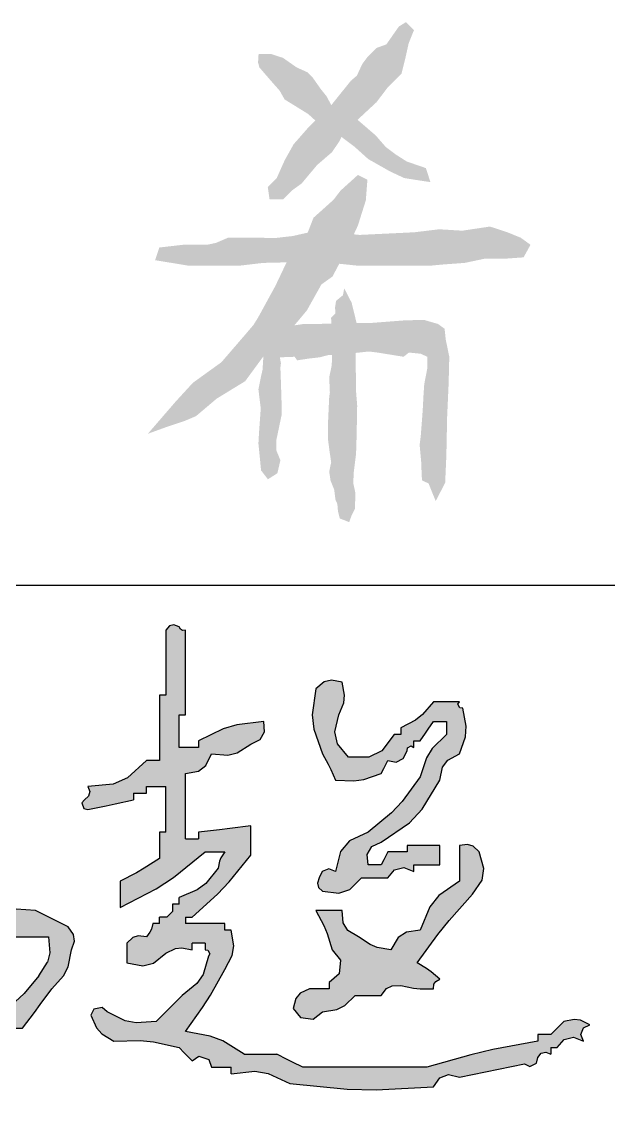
# Model space of a CAD drawing. Extents: x 5066963 to 5185393, y -485691 to -238129.
# Drawn here: x 5163353 to 5163978, y -419363 to -418188 of the extents above; entities that cross this region are included whole.
import ezdxf

# ---------------------------------------------------------------- set-up
doc = ezdxf.new("R2010")
doc.units = 0
doc.header["$LTSCALE"] = 1000
doc.header["$MEASUREMENT"] = 0
doc.layers.get('0').update_dxf_attribs({"linetype": 'CONTINUOUS'})
doc.layers.add('HATCH', color=8, linetype='CONTINUOUS')

# ---------------------------------------------------------------- blocks, each defined once
blk = doc.blocks.new('韩超')
h = blk.add_hatch(color=256)
h.dxf.hatch_style = 1
h.paths.add_polyline_path([(0.787849, 0.514197), (0.777955, 0.527898), (0.77346, 0.562754), (0.78123, 0.586063), (0.805739, 0.61125), (0.805739, 0.625142), (0.819631, 0.625142), (0.818004, 0.635027), (0.823773, 0.643681), (0.833523, 0.64598), (0.860867, 0.674873), (0.870953, 0.696725), (0.875199, 0.736279), (0.836353, 0.74757), (0.816903, 0.753127), (0.777955, 0.764063), (0.777955, 0.777955), (0.791847, 0.777955), (0.791847, 0.819631), (0.801775, 0.820971), (0.80763, 0.824875), (0.812685, 0.833523), (0.832189, 0.847055), (0.839321, 0.866071), (0.833523, 0.889091), (0.791847, 0.889091), (0.776856, 0.916298), (0.7735, 0.934755), (0.777955, 0.965498), (0.770329, 0.984025), (0.756314, 0.993368), (0.736279, 0.993282), (0.716867, 0.977277), (0.713907, 0.950644), (0.729333, 0.930768), (0.740061, 0.911103), (0.737625, 0.891618), (0.722387, 0.875199), (0.694603, 0.875199), (0.683489, 0.864086), (0.677932, 0.858529), (0.666819, 0.847415), (0.638572, 0.845181), (0.624291, 0.842325), (0.597358, 0.833523), (0.597358, 0.791847), (0.643081, 0.794876), (0.666726, 0.800787), (0.708495, 0.819631), (0.708495, 0.833523), (0.736279, 0.833523), (0.736279, 0.791847), (0.718733, 0.774249), (0.705317, 0.767541), (0.680711, 0.764063), (0.680711, 0.750171), (0.666819, 0.750171), (0.658732, 0.72359), (0.639033, 0.708815), (0.61125, 0.708495), (0.596777, 0.690733), (0.592946, 0.675409), (0.597358, 0.652926), (0.623512, 0.642026), (0.64687, 0.646697), (0.666819, 0.666819), (0.722387, 0.666819), (0.738834, 0.631134), (0.742077, 0.608437), (0.736279, 0.569574), (0.708495, 0.569574), (0.682162, 0.535076), (0.663824, 0.519794), (0.625142, 0.500114), (0.625142, 0.47233), (0.61125, 0.47233), (0.589715, 0.441777), (0.574435, 0.428025), (0.54179, 0.409816), (0.527664, 0.400538), (0.510468, 0.403404), (0.500114, 0.416762), (0.500114, 0.569574), (0.524623, 0.594762), (0.532393, 0.618071), (0.527898, 0.652926), (0.514006, 0.652926), (0.514006, 0.847415), (0.500114, 0.847415), (0.500114, 0.875199), (0.486416, 0.877514), (0.478388, 0.883536), (0.47233, 0.896037), (0.438162, 0.892345), (0.420863, 0.888021), (0.388977, 0.875199), (0.388977, 0.847415), (0.375085, 0.847415), (0.379444, 0.836821), (0.376971, 0.826928), (0.368139, 0.819631), (0.356965, 0.793593), (0.353947, 0.778504), (0.354247, 0.750171), (0.337644, 0.741703), (0.330222, 0.726858), (0.333409, 0.708495), (0.347301, 0.708495), (0.347301, 0.666819), (0.332737, 0.655189), (0.327028, 0.643772), (0.326463, 0.625142), (0.32344, 0.619715), (0.327253, 0.612088), (0.333409, 0.61125), (0.333409, 0.583466), (0.305625, 0.583466), (0.302565, 0.667178), (0.306887, 0.710398), (0.326463, 0.791847), (0.3234, 0.8474), (0.32482, 0.875797), (0.333409, 0.930768), (0.375085, 0.930768), (0.375085, 0.94466), (0.430654, 0.94466), (0.482374, 0.970498), (0.50707, 0.987931), (0.548736, 1.028012), (0.542559, 1.028676), (0.538615, 1.036564), (0.54179, 1.041904), (0.514006, 1.041904), (0.514006, 1.055796), (0.462884, 1.052445), (0.433869, 1.058893), (0.388977, 1.08358), (0.305625, 1.08358), (0.305625, 1.139148), (0.281985, 1.161307), (0.266841, 1.170393), (0.236165, 1.180825), (0.238399, 1.152578), (0.241255, 1.138297), (0.250057, 1.111364), (0.263949, 1.111364), (0.263949, 1.041904), (0.277841, 1.041904), (0.277841, 0.930768), (0.250057, 0.930768), (0.200194, 0.90821), (0.175186, 0.897095), (0.125028, 0.875199), (0.097454, 0.881715), (0.078516, 0.877928), (0.055568, 0.861307), (0.050109, 0.847376), (0.0559, 0.8329), (0.06946, 0.826577), (0.152955, 0.845407), (0.194635, 0.855133), (0.277841, 0.875199), (0.277841, 0.708495), (0.266727, 0.675154), (0.261171, 0.658483), (0.250057, 0.625142), (0.255939, 0.530696), (0.258718, 0.483462), (0.263949, 0.388977), (0.286969, 0.38318), (0.305985, 0.390311), (0.319517, 0.409816), (0.344599, 0.428141), (0.359268, 0.435475), (0.388977, 0.444546), (0.388977, 0.458438), (0.40287, 0.458438), (0.40287, 0.416762), (0.388977, 0.416762), (0.340729, 0.364454), (0.31168, 0.341215), (0.250057, 0.305625), (0.250057, 0.291733), (0.236165, 0.291733), (0.231424, 0.268639), (0.217583, 0.254798), (0.194489, 0.250057), (0.194489, 0.236165), (0.180597, 0.236165), (0.148793, 0.216524), (0.134276, 0.200394), (0.118082, 0.166705), (0.127514, 0.14947), (0.152825, 0.145854), (0.166705, 0.159759), (0.185336, 0.17447), (0.198563, 0.17943), (0.222273, 0.180597), (0.222273, 0.194489), (0.277841, 0.194489), (0.311245, 0.220472), (0.333233, 0.229896), (0.375085, 0.236165), (0.375085, 0.250057), (0.40287, 0.250057), (0.420685, 0.221738), (0.422698, 0.197582), (0.409816, 0.166705), (0.396068, 0.142401), (0.398473, 0.118345), (0.416762, 0.097244), (0.43433, 0.097627), (0.444154, 0.100901), (0.458438, 0.111136), (0.458438, 0.263949), (0.47233, 0.263949), (0.524193, 0.298154), (0.552768, 0.312442), (0.61125, 0.333409), (0.61125, 0.40287), (0.621931, 0.39652), (0.637706, 0.404407), (0.639034, 0.416762), (0.680711, 0.416762), (0.680711, 0.430654), (0.736279, 0.430654), (0.736279, 0.416762), (0.750171, 0.416762), (0.750171, 0.305625), (0.735269, 0.297653), (0.731714, 0.276323), (0.743225, 0.263949), (0.754517, 0.192544), (0.755945, 0.155413), (0.750171, 0.083352), (0.791847, 0.083352), (0.791847, 0.263949), (0.833523, 0.263949), (0.837499, 0.253205), (0.852744, 0.249394), (0.861307, 0.257003), (0.883535, 0.265338), (0.894648, 0.269506), (0.916876, 0.277841), (0.916876, 0.291733), (0.94466, 0.291733), (0.969894, 0.324902), (0.982398, 0.341574), (1.007174, 0.375085), (1.032146, 0.402761), (1.041693, 0.421855), (1.04885, 0.458438), (1.055218, 0.477023), (1.053221, 0.491001), (1.041904, 0.50706), (0.972444, 0.54179), (0.910919, 0.546316), (0.877697, 0.541786), (0.819631, 0.520952), (0.805828, 0.5112)])
h.paths.add_polyline_path([(0.791847, 0.458438), (0.805739, 0.458438), (0.82241, 0.469551), (0.847415, 0.486222), (1.000228, 0.486222), (1.003038, 0.45197), (0.997988, 0.431769), (0.97939, 0.40287), (0.948039, 0.36501), (0.929334, 0.347744), (0.889091, 0.319517), (0.889091, 0.305625), (0.805739, 0.305625), (0.805739, 0.291733), (0.791847, 0.291733)], flags=16)
h.paths.add_polyline_path([(0.750171, 0.500114), (0.736279, 0.500114), (0.725165, 0.489), (0.719608, 0.483443), (0.708495, 0.47233), (0.694603, 0.47233), (0.694603, 0.486222), (0.688447, 0.48706), (0.684633, 0.494686), (0.687657, 0.500114), (0.701182, 0.516386), (0.715167, 0.52238), (0.736279, 0.520952), (0.736943, 0.514775), (0.744831, 0.510831), (0.750171, 0.514006)], flags=16)
h.paths.add_polyline_path([(0.791847, 0.666819), (0.793521, 0.674497), (0.785633, 0.682384), (0.777955, 0.680711), (0.777955, 0.694603), (0.791847, 0.694603), (0.792194, 0.70849), (0.806202, 0.718996), (0.819631, 0.715441), (0.833192, 0.709118), (0.838982, 0.694641), (0.833523, 0.680711), (0.805739, 0.680711), (0.805739, 0.666819)], flags=16)
h.paths.add_polyline_path([(0.527898, 0.361193), (0.527898, 0.333409), (0.517217, 0.339759), (0.501443, 0.331871), (0.500114, 0.319517), (0.458438, 0.319517), (0.458438, 0.347301), (0.466116, 0.345628), (0.474003, 0.353515), (0.47233, 0.361193)], flags=16)
h.paths.add_polyline_path([(0.47233, 0.40287), (0.47233, 0.388977), (0.430654, 0.388977), (0.42898, 0.396656), (0.436867, 0.404543), (0.444546, 0.40287), (0.444546, 0.430654), (0.458438, 0.430654), (0.452088, 0.419973), (0.459976, 0.404198)], flags=16)
h.paths.add_polyline_path([(0.47233, 0.604304), (0.464836, 0.588169), (0.458643, 0.580427), (0.444546, 0.569574), (0.444546, 0.555682), (0.430654, 0.555682), (0.432327, 0.548004), (0.42444, 0.540117), (0.416762, 0.54179), (0.416762, 0.527898), (0.40287, 0.527898), (0.39467, 0.507807), (0.386422, 0.49791), (0.368139, 0.486222), (0.333409, 0.486222), (0.327612, 0.509242), (0.334743, 0.528258), (0.354247, 0.54179), (0.384775, 0.569612), (0.400056, 0.583504), (0.430654, 0.61125), (0.446814, 0.616197), (0.458647, 0.614224)], flags=16)
h.paths.add_polyline_path([(0.458438, 0.666819), (0.426908, 0.659351), (0.410404, 0.649448), (0.388977, 0.625142), (0.361193, 0.625142), (0.354844, 0.635823), (0.362731, 0.651598), (0.375085, 0.652926), (0.375085, 0.722387), (0.390598, 0.753922), (0.396359, 0.771203), (0.40287, 0.805739), (0.416762, 0.805739), (0.416762, 0.833523), (0.430654, 0.833523), (0.434629, 0.844267), (0.449874, 0.848078), (0.458438, 0.840469), (0.459102, 0.834292), (0.466989, 0.830348), (0.47233, 0.833523), (0.47233, 0.764063), (0.458438, 0.764063)], flags=16)
h.paths.add_polyline_path([(0.40287, 0.347301), (0.40287, 0.305625), (0.388977, 0.305625), (0.360889, 0.27915), (0.342496, 0.268422), (0.305625, 0.257003), (0.294367, 0.254885), (0.286778, 0.256782), (0.277841, 0.263949), (0.277841, 0.277841), (0.291733, 0.277841), (0.319459, 0.305683), (0.333352, 0.319575), (0.361193, 0.347301)], flags=16)
h.paths.add_polyline_path([(0.430654, 1.000228), (0.416762, 1.000228), (0.39813, 0.985517), (0.384903, 0.980557), (0.361193, 0.97939), (0.347067, 0.970112), (0.329871, 0.972978), (0.319517, 0.986336), (0.319517, 1.055796), (0.347301, 1.055796), (0.376072, 1.035613), (0.395527, 1.029128), (0.430654, 1.028012)], flags=16)
h = blk.add_hatch(color=256)
h.dxf.hatch_style = 1
h.paths.add_polyline_path([(1.542018, 0.208381), (1.519791, 0.219494), (1.508677, 0.225051), (1.48645, 0.236165), (1.416989, 0.236165), (1.371255, 0.264232), (1.344642, 0.274582), (1.291961, 0.284787), (1.328443, 0.335457), (1.345237, 0.362046), (1.375313, 0.416762), (1.391241, 0.446575), (1.394603, 0.466747), (1.389205, 0.500114), (1.375313, 0.500114), (1.375313, 0.514006), (1.291961, 0.514006), (1.291961, 0.527898), (1.305853, 0.527898), (1.359796, 0.576664), (1.385101, 0.603375), (1.430881, 0.659873), (1.430881, 0.722387), (1.386427, 0.71683), (1.3642, 0.714052), (1.319745, 0.708495), (1.319745, 0.694603), (1.291961, 0.694603), (1.291961, 0.833523), (1.31926, 0.838693), (1.334923, 0.85044), (1.347529, 0.875199), (1.381781, 0.872389), (1.401982, 0.877439), (1.430881, 0.896037), (1.450883, 0.906123), (1.460131, 0.922307), (1.458666, 0.94466), (1.401114, 0.937345), (1.371819, 0.928557), (1.319745, 0.902983), (1.319745, 0.889091), (1.278069, 0.889091), (1.278069, 0.958552), (1.291961, 0.958552), (1.291961, 1.139148), (1.285806, 1.138304), (1.281086, 1.140664), (1.278069, 1.146094), (1.267308, 1.150023), (1.257931, 1.147679), (1.250285, 1.139148), (1.250285, 1.000228), (1.236393, 1.000228), (1.236393, 0.861307), (1.208609, 0.861307), (1.168183, 0.824416), (1.138053, 0.811024), (1.08358, 0.805739), (1.087939, 0.795145), (1.085465, 0.785252), (1.076634, 0.777955), (1.071121, 0.771113), (1.075065, 0.759282), (1.08358, 0.757117), (1.122533, 0.76519), (1.141984, 0.769358), (1.180825, 0.777955), (1.180825, 0.791847), (1.208609, 0.791847), (1.208609, 0.805739), (1.250285, 0.805739), (1.250285, 0.708495), (1.236393, 0.708495), (1.236393, 0.652926), (1.203973, 0.631977), (1.187234, 0.622213), (1.15304, 0.604304), (1.15304, 0.548736), (1.229739, 0.588318), (1.266619, 0.612432), (1.333637, 0.666819), (1.375313, 0.666819), (1.366995, 0.654381), (1.363975, 0.646831), (1.361421, 0.632088), (1.335054, 0.599814), (1.316435, 0.58585), (1.278069, 0.569574), (1.278069, 0.555682), (1.264177, 0.555682), (1.26415, 0.539965), (1.25211, 0.527924), (1.236393, 0.527898), (1.236393, 0.514006), (1.222501, 0.514006), (1.219217, 0.502022), (1.216226, 0.496039), (1.208609, 0.486222), (1.191149, 0.488205), (1.17971, 0.484393), (1.166932, 0.47233), (1.166932, 0.430654), (1.200708, 0.424307), (1.223469, 0.429997), (1.250285, 0.451492), (1.27048, 0.461183), (1.283894, 0.46286), (1.305853, 0.458438), (1.305853, 0.47233), (1.333637, 0.47233), (1.333637, 0.458438), (1.339793, 0.4576), (1.343606, 0.449973), (1.340583, 0.444546), (1.32937, 0.406076), (1.316213, 0.38634), (1.285015, 0.361193), (1.229447, 0.305625), (1.187056, 0.302553), (1.163204, 0.307323), (1.125256, 0.326463), (1.114566, 0.33576), (1.096818, 0.332211), (1.090526, 0.319517), (1.102438, 0.292491), (1.113943, 0.279343), (1.139148, 0.263949), (1.194983, 0.265062), (1.223561, 0.262204), (1.278069, 0.250057), (1.289183, 0.238943), (1.294739, 0.233386), (1.305853, 0.222273), (1.320568, 0.231877), (1.341519, 0.224893), (1.347529, 0.208381), (1.389205, 0.208381), (1.389205, 0.194489), (1.439628, 0.1998), (1.468259, 0.195028), (1.514234, 0.173651), (1.635959, 0.161998), (1.69773, 0.160594), (1.819859, 0.166705), (1.833779, 0.185933), (1.852296, 0.192877), (1.875427, 0.187543), (1.930995, 0.198656), (1.958779, 0.204213), (2.014348, 0.215327), (2.025534, 0.209917), (2.039748, 0.217024), (2.042132, 0.229219), (2.049428, 0.23805), (2.059322, 0.240524), (2.069916, 0.236165), (2.069916, 0.250057), (2.083808, 0.250057), (2.098401, 0.26772), (2.118188, 0.272666), (2.139376, 0.263949), (2.133917, 0.27788), (2.139708, 0.292356), (2.153268, 0.298679), (2.133073, 0.308371), (2.119659, 0.310047), (2.0977, 0.305625), (2.086586, 0.294512), (2.08103, 0.288955), (2.069916, 0.277841), (2.042132, 0.277841), (2.042132, 0.263949), (1.946785, 0.245868), (1.899372, 0.234712), (1.805967, 0.208381)])
h = blk.add_hatch(color=256)
h.dxf.hatch_style = 1
h.paths.add_polyline_path([(1.611478, 0.625142), (1.597547, 0.630601), (1.583071, 0.624811), (1.576748, 0.61125), (1.572819, 0.60049), (1.575163, 0.591112), (1.583694, 0.583466), (1.61855, 0.578971), (1.641859, 0.586741), (1.667046, 0.61125), (1.680938, 0.61125), (1.722615, 0.61125), (1.737208, 0.628913), (1.756995, 0.63386), (1.778183, 0.625142), (1.778183, 0.639034), (1.833751, 0.639034), (1.833751, 0.655705), (1.833751, 0.66404), (1.833751, 0.680711), (1.805967, 0.680711), (1.792075, 0.680711), (1.764291, 0.680711), (1.764291, 0.666819), (1.722615, 0.666819), (1.717058, 0.655705), (1.714279, 0.650148), (1.708723, 0.639034), (1.69483, 0.639034), (1.680938, 0.639034), (1.678868, 0.661339), (1.688455, 0.678116), (1.708723, 0.687657), (1.768692, 0.728785), (1.795922, 0.757527), (1.833751, 0.819631), (1.839429, 0.846829), (1.850907, 0.862133), (1.875427, 0.875199), (1.888443, 0.91196), (1.890032, 0.934206), (1.882373, 0.972444), (1.876196, 0.973108), (1.872252, 0.980995), (1.875427, 0.986336), (1.861535, 0.986336), (1.819859, 0.986336), (1.796859, 0.959188), (1.781933, 0.947248), (1.750399, 0.930768), (1.750399, 0.916876), (1.736507, 0.916876), (1.71031, 0.882162), (1.682751, 0.868382), (1.639262, 0.868253), (1.61591, 0.897042), (1.610049, 0.922442), (1.618424, 0.958552), (1.629264, 0.984285), (1.6309, 1.000642), (1.62537, 1.028012), (1.602888, 1.032424), (1.587563, 1.028593), (1.569802, 1.01412), (1.562035, 0.958817), (1.56513, 0.927869), (1.583694, 0.875199), (1.595758, 0.853473), (1.601336, 0.842318), (1.611478, 0.819631), (1.650742, 0.818134), (1.671448, 0.821092), (1.708723, 0.833523), (1.714279, 0.844637), (1.717058, 0.850194), (1.722615, 0.861307), (1.740978, 0.85812), (1.755823, 0.865542), (1.764291, 0.882145), (1.764955, 0.888322), (1.772842, 0.892266), (1.778183, 0.889091), (1.778183, 0.902983), (1.792075, 0.902983), (1.803189, 0.919654), (1.808745, 0.927989), (1.819859, 0.94466), (1.847643, 0.94466), (1.847643, 0.916876), (1.817381, 0.887163), (1.804962, 0.866982), (1.792075, 0.826577), (1.753545, 0.774398), (1.730689, 0.750113), (1.680938, 0.708495), (1.641359, 0.690689), (1.621854, 0.667284)])
h = blk.add_hatch(color=256)
h.dxf.hatch_style = 1
h.paths.add_polyline_path([(1.831635, 0.573795), (1.812227, 0.549535), (1.792075, 0.500114), (1.762292, 0.496094), (1.744726, 0.484384), (1.729561, 0.458438), (1.700075, 0.463546), (1.684975, 0.469586), (1.6601, 0.486222), (1.637668, 0.49978), (1.627728, 0.515685), (1.62537, 0.54179), (1.603143, 0.54179), (1.592029, 0.54179), (1.569802, 0.54179), (1.586675, 0.509854), (1.593737, 0.492906), (1.604532, 0.458438), (1.621804, 0.436498), (1.61886, 0.407063), (1.597586, 0.388977), (1.597586, 0.375085), (1.55591, 0.375085), (1.536306, 0.36578), (1.526798, 0.35437), (1.52118, 0.333409), (1.537185, 0.313997), (1.563818, 0.311038), (1.583694, 0.326463), (1.614401, 0.331156), (1.630976, 0.339443), (1.653154, 0.361193), (1.667046, 0.361193), (1.708723, 0.361193), (1.720352, 0.375758), (1.731769, 0.381467), (1.750399, 0.382031), (1.77782, 0.376762), (1.791938, 0.37535), (1.819859, 0.375085), (1.821199, 0.385013), (1.825102, 0.390868), (1.833751, 0.395924), (1.815429, 0.411271), (1.805589, 0.418299), (1.785129, 0.430654), (1.829593, 0.491137), (1.853312, 0.520437), (1.903211, 0.57652), (1.923495, 0.606919), (1.927312, 0.631729), (1.917103, 0.666819), (1.904326, 0.678881), (1.892887, 0.682694), (1.875427, 0.680711), (1.875427, 0.650148), (1.875427, 0.634867), (1.875427, 0.604304)])
for p, q in [((1.257931, 1.147679), (1.250285, 1.139148)), ((1.250285, 1.139148), (1.250285, 1.000228)), ((1.267308, 1.150023), (1.257931, 1.147679)), ((1.278069, 1.146094), (1.267308, 1.150023)), ((1.281086, 1.140664), (1.278069, 1.146094)), ((1.285806, 1.138304), (1.281086, 1.140664)), ((1.291961, 1.139148), (1.285806, 1.138304)), ((1.291961, 0.958552), (1.291961, 1.139148)), ((1.569802, 1.01412), (1.562035, 0.958817)), ((1.587563, 1.028593), (1.569802, 1.01412)), ((1.602888, 1.032424), (1.587563, 1.028593)), ((1.62537, 1.028012), (1.602888, 1.032424)), ((1.6309, 1.000642), (1.62537, 1.028012)), ((1.236393, 1.000228), (1.236393, 0.861307)), ((1.250285, 1.000228), (1.236393, 1.000228)), ((1.629264, 0.984285), (1.6309, 1.000642)), ((1.618424, 0.958552), (1.629264, 0.984285)), ((1.819859, 0.986336), (1.796859, 0.959188)), ((1.861535, 0.986336), (1.819859, 0.986336)), ((1.875427, 0.986336), (1.861535, 0.986336)), ((1.872252, 0.980995), (1.875427, 0.986336)), ((1.876196, 0.973108), (1.872252, 0.980995)), ((1.882373, 0.972444), (1.876196, 0.973108)), ((1.890032, 0.934206), (1.882373, 0.972444)), ((1.278069, 0.958552), (1.291961, 0.958552)), ((1.278069, 0.889091), (1.278069, 0.958552)), ((1.458666, 0.94466), (1.401114, 0.937345)), ((1.460131, 0.922307), (1.458666, 0.94466)), ((1.562035, 0.958817), (1.56513, 0.927869)), ((1.610049, 0.922442), (1.618424, 0.958552)), ((1.781933, 0.947248), (1.750399, 0.930768)), ((1.796859, 0.959188), (1.781933, 0.947248)), ((1.808745, 0.927989), (1.819859, 0.94466)), ((1.819859, 0.94466), (1.847643, 0.94466)), ((1.847643, 0.94466), (1.847643, 0.916876)), ((1.371819, 0.928557), (1.319745, 0.902983)), ((1.401114, 0.937345), (1.371819, 0.928557)), ((1.450883, 0.906123), (1.460131, 0.922307)), ((1.56513, 0.927869), (1.583694, 0.875199)), ((1.61591, 0.897042), (1.610049, 0.922442)), ((1.736507, 0.916876), (1.71031, 0.882162)), ((1.750399, 0.916876), (1.736507, 0.916876)), ((1.750399, 0.930768), (1.750399, 0.916876)), ((1.792075, 0.902983), (1.803189, 0.919654)), ((1.803189, 0.919654), (1.808745, 0.927989)), ((1.847643, 0.916876), (1.817381, 0.887163)), ((1.888443, 0.91196), (1.890032, 0.934206)), ((1.319745, 0.902983), (1.319745, 0.889091)), ((1.401982, 0.877439), (1.430881, 0.896037)), ((1.430881, 0.896037), (1.450883, 0.906123)), ((1.639262, 0.868253), (1.61591, 0.897042)), ((1.778183, 0.902983), (1.792075, 0.902983)), ((1.778183, 0.889091), (1.778183, 0.902983)), ((1.875427, 0.875199), (1.888443, 0.91196)), ((1.319745, 0.889091), (1.278069, 0.889091)), ((1.334923, 0.85044), (1.347529, 0.875199)), ((1.347529, 0.875199), (1.381781, 0.872389)), ((1.381781, 0.872389), (1.401982, 0.877439)), ((1.583694, 0.875199), (1.595758, 0.853473)), ((1.71031, 0.882162), (1.682751, 0.868382)), ((1.755823, 0.865542), (1.764291, 0.882145)), ((1.764291, 0.882145), (1.764955, 0.888322)), ((1.764955, 0.888322), (1.772842, 0.892266)), ((1.772842, 0.892266), (1.778183, 0.889091)), ((1.817381, 0.887163), (1.804962, 0.866982)), ((1.850907, 0.862133), (1.875427, 0.875199)), ((1.208609, 0.861307), (1.168183, 0.824416)), ((1.236393, 0.861307), (1.208609, 0.861307)), ((1.31926, 0.838693), (1.334923, 0.85044)), ((1.595758, 0.853473), (1.601336, 0.842318)), ((1.682751, 0.868382), (1.639262, 0.868253)), ((1.714279, 0.844637), (1.717058, 0.850194)), ((1.717058, 0.850194), (1.722615, 0.861307)), ((1.722615, 0.861307), (1.740978, 0.85812)), ((1.740978, 0.85812), (1.755823, 0.865542)), ((1.804962, 0.866982), (1.792075, 0.826577)), ((1.833751, 0.819631), (1.839429, 0.846829)), ((1.839429, 0.846829), (1.850907, 0.862133)), ((1.168183, 0.824416), (1.138053, 0.811024)), ((1.291961, 0.833523), (1.31926, 0.838693)), ((1.291961, 0.694603), (1.291961, 0.833523)), ((1.601336, 0.842318), (1.611478, 0.819631)), ((1.671448, 0.821092), (1.708723, 0.833523)), ((1.708723, 0.833523), (1.714279, 0.844637)), ((1.792075, 0.826577), (1.753545, 0.774398)), ((1.138053, 0.811024), (1.08358, 0.805739)), ((1.08358, 0.805739), (1.087939, 0.795145)), ((1.208609, 0.791847), (1.208609, 0.805739)), ((1.208609, 0.805739), (1.250285, 0.805739)), ((1.250285, 0.708495), (1.250285, 0.805739)), ((1.611478, 0.819631), (1.650742, 0.818134)), ((1.650742, 0.818134), (1.671448, 0.821092)), ((1.795922, 0.757527), (1.833751, 0.819631)), ((1.076634, 0.777955), (1.071121, 0.771113)), ((1.085465, 0.785252), (1.076634, 0.777955)), ((1.087939, 0.795145), (1.085465, 0.785252)), ((1.141984, 0.769358), (1.180825, 0.777955)), ((1.180825, 0.791847), (1.208609, 0.791847)), ((1.180825, 0.791847), (1.180825, 0.777955)), ((1.071121, 0.771113), (1.075065, 0.759282)), ((1.075065, 0.759282), (1.08358, 0.757117)), ((1.08358, 0.757117), (1.122533, 0.76519)), ((1.122533, 0.76519), (1.141984, 0.769358)), ((1.753545, 0.774398), (1.730689, 0.750113)), ((1.768692, 0.728785), (1.795922, 0.757527)), ((1.730689, 0.750113), (1.680938, 0.708495)), ((1.708723, 0.687657), (1.768692, 0.728785)), ((1.236393, 0.708495), (1.236393, 0.652926)), ((1.250285, 0.708495), (1.236393, 0.708495)), ((1.3642, 0.714052), (1.319745, 0.708495)), ((1.319745, 0.708495), (1.319745, 0.694603)), ((1.386427, 0.71683), (1.3642, 0.714052)), ((1.430881, 0.722387), (1.386427, 0.71683)), ((1.430881, 0.659873), (1.430881, 0.722387)), ((1.680938, 0.708495), (1.641359, 0.690689)), ((1.291961, 0.694603), (1.319745, 0.694603)), ((1.641359, 0.690689), (1.621854, 0.667284)), ((1.688455, 0.678116), (1.708723, 0.687657)), ((1.892887, 0.682694), (1.875427, 0.680711)), ((1.904326, 0.678881), (1.892887, 0.682694)), ((1.266619, 0.612432), (1.333637, 0.666819)), ((1.333637, 0.666819), (1.375313, 0.666819)), ((1.375313, 0.666819), (1.366995, 0.654381)), ((1.385101, 0.603375), (1.430881, 0.659873)), ((1.621854, 0.667284), (1.611478, 0.625142)), ((1.678868, 0.661339), (1.688455, 0.678116)), ((1.680938, 0.639034), (1.678868, 0.661339)), ((1.722615, 0.666819), (1.717058, 0.655705)), ((1.764291, 0.666819), (1.722615, 0.666819)), ((1.792075, 0.680711), (1.764291, 0.680711)), ((1.764291, 0.680711), (1.764291, 0.666819)), ((1.805967, 0.680711), (1.792075, 0.680711)), ((1.833751, 0.680711), (1.805967, 0.680711)), ((1.833751, 0.66404), (1.833751, 0.680711)), ((1.833751, 0.655705), (1.833751, 0.66404)), ((1.875427, 0.680711), (1.875427, 0.650148)), ((1.917103, 0.666819), (1.904326, 0.678881)), ((1.927312, 0.631729), (1.917103, 0.666819)), ((1.236393, 0.652926), (1.203973, 0.631977)), ((1.363975, 0.646831), (1.361421, 0.632088)), ((1.366995, 0.654381), (1.363975, 0.646831)), ((1.69483, 0.639034), (1.680938, 0.639034)), ((1.708723, 0.639034), (1.69483, 0.639034)), ((1.714279, 0.650148), (1.708723, 0.639034)), ((1.717058, 0.655705), (1.714279, 0.650148)), ((1.778183, 0.625142), (1.778183, 0.639034)), ((1.778183, 0.639034), (1.833751, 0.639034)), ((1.833751, 0.639034), (1.833751, 0.655705)), ((1.875427, 0.650148), (1.875427, 0.634867)), ((1.875427, 0.634867), (1.875427, 0.604304)), ((1.187234, 0.622213), (1.15304, 0.604304)), ((1.203973, 0.631977), (1.187234, 0.622213)), ((1.229739, 0.588318), (1.266619, 0.612432)), ((1.361421, 0.632088), (1.335054, 0.599814)), ((1.576748, 0.61125), (1.572819, 0.60049)), ((1.583071, 0.624811), (1.576748, 0.61125)), ((1.597547, 0.630601), (1.583071, 0.624811)), ((1.611478, 0.625142), (1.597547, 0.630601)), ((1.641859, 0.586741), (1.667046, 0.61125)), ((1.667046, 0.61125), (1.680938, 0.61125)), ((1.680938, 0.61125), (1.722615, 0.61125)), ((1.722615, 0.61125), (1.737208, 0.628913)), ((1.737208, 0.628913), (1.756995, 0.63386)), ((1.756995, 0.63386), (1.778183, 0.625142)), ((1.923495, 0.606919), (1.927312, 0.631729)), ((1.15304, 0.604304), (1.15304, 0.548736)), ((1.15304, 0.548736), (1.229739, 0.588318)), ((1.335054, 0.599814), (1.316435, 0.58585)), ((1.359796, 0.576664), (1.385101, 0.603375)), ((1.572819, 0.60049), (1.575163, 0.591112)), ((1.575163, 0.591112), (1.583694, 0.583466)), ((1.875427, 0.604304), (1.831635, 0.573795)), ((1.903211, 0.57652), (1.923495, 0.606919)), ((1.316435, 0.58585), (1.278069, 0.569574)), ((1.278069, 0.555682), (1.278069, 0.569574)), ((1.305853, 0.527898), (1.359796, 0.576664)), ((1.583694, 0.583466), (1.61855, 0.578971)), ((1.61855, 0.578971), (1.641859, 0.586741)), ((1.831635, 0.573795), (1.812227, 0.549535)), ((1.853312, 0.520437), (1.903211, 0.57652)), ((0.972444, 0.54179), (0.910919, 0.546316)), ((1.041904, 0.50706), (0.972444, 0.54179)), ((1.264177, 0.555682), (1.26415, 0.539965)), ((1.278069, 0.555682), (1.264177, 0.555682)), ((1.592029, 0.54179), (1.569802, 0.54179)), ((1.569802, 0.54179), (1.586675, 0.509854)), ((1.603143, 0.54179), (1.592029, 0.54179)), ((1.62537, 0.54179), (1.603143, 0.54179)), ((1.627728, 0.515685), (1.62537, 0.54179)), ((1.812227, 0.549535), (1.792075, 0.500114)), ((1.25211, 0.527924), (1.236393, 0.527898)), ((1.236393, 0.514006), (1.236393, 0.527898)), ((1.26415, 0.539965), (1.25211, 0.527924)), ((1.291961, 0.527898), (1.291961, 0.514006)), ((1.291961, 0.527898), (1.305853, 0.527898)), ((1.829593, 0.491137), (1.853312, 0.520437)), ((1.053221, 0.491001), (1.041904, 0.50706)), ((1.216226, 0.496039), (1.208609, 0.486222)), ((1.219217, 0.502022), (1.216226, 0.496039)), ((1.222501, 0.514006), (1.219217, 0.502022)), ((1.236393, 0.514006), (1.222501, 0.514006)), ((1.375313, 0.514006), (1.291961, 0.514006)), ((1.375313, 0.500114), (1.375313, 0.514006)), ((1.389205, 0.500114), (1.375313, 0.500114)), ((1.394603, 0.466747), (1.389205, 0.500114)), ((1.586675, 0.509854), (1.593737, 0.492906)), ((1.637668, 0.49978), (1.627728, 0.515685)), ((1.6601, 0.486222), (1.637668, 0.49978)), ((1.762292, 0.496094), (1.744726, 0.484384)), ((1.792075, 0.500114), (1.762292, 0.496094)), ((0.847415, 0.486222), (1.000228, 0.486222)), ((1.000228, 0.486222), (1.003038, 0.45197)), ((1.04885, 0.458438), (1.055218, 0.477023)), ((1.055218, 0.477023), (1.053221, 0.491001)), ((1.17971, 0.484393), (1.166932, 0.47233)), ((1.166932, 0.47233), (1.166932, 0.430654)), ((1.191149, 0.488205), (1.17971, 0.484393)), ((1.208609, 0.486222), (1.191149, 0.488205)), ((1.333637, 0.47233), (1.305853, 0.47233)), ((1.305853, 0.458438), (1.305853, 0.47233)), ((1.333637, 0.47233), (1.333637, 0.458438)), ((1.593737, 0.492906), (1.604532, 0.458438)), ((1.684975, 0.469586), (1.6601, 0.486222)), ((1.744726, 0.484384), (1.729561, 0.458438)), ((1.785129, 0.430654), (1.829593, 0.491137)), ((1.003038, 0.45197), (0.997988, 0.431769)), ((1.041693, 0.421855), (1.04885, 0.458438)), ((1.223469, 0.429997), (1.250285, 0.451492)), ((1.250285, 0.451492), (1.27048, 0.461183)), ((1.27048, 0.461183), (1.283894, 0.46286)), ((1.283894, 0.46286), (1.305853, 0.458438)), ((1.333637, 0.458438), (1.339793, 0.4576)), ((1.339793, 0.4576), (1.343606, 0.449973)), ((1.343606, 0.449973), (1.340583, 0.444546)), ((1.375313, 0.416762), (1.391241, 0.446575)), ((1.391241, 0.446575), (1.394603, 0.466747)), ((1.604532, 0.458438), (1.621804, 0.436498)), ((1.700075, 0.463546), (1.684975, 0.469586)), ((1.729561, 0.458438), (1.700075, 0.463546)), ((0.97939, 0.40287), (0.997988, 0.431769)), ((1.166932, 0.430654), (1.200708, 0.424307)), ((1.200708, 0.424307), (1.223469, 0.429997)), ((1.340583, 0.444546), (1.32937, 0.406076)), ((1.621804, 0.436498), (1.61886, 0.407063)), ((1.805589, 0.418299), (1.785129, 0.430654)), ((0.97939, 0.40287), (0.948039, 0.36501)), ((1.007174, 0.375085), (1.032146, 0.402761)), ((1.032146, 0.402761), (1.041693, 0.421855)), ((1.32937, 0.406076), (1.316213, 0.38634)), ((1.345237, 0.362046), (1.375313, 0.416762)), ((1.61886, 0.407063), (1.597586, 0.388977)), ((1.815429, 0.411271), (1.805589, 0.418299)), ((1.833751, 0.395924), (1.815429, 0.411271)), ((1.316213, 0.38634), (1.285015, 0.361193)), ((1.597586, 0.388977), (1.597586, 0.375085)), ((1.720352, 0.375758), (1.731769, 0.381467)), ((1.731769, 0.381467), (1.750399, 0.382031)), ((1.750399, 0.382031), (1.77782, 0.376762)), ((1.77782, 0.376762), (1.791938, 0.37535)), ((1.819859, 0.375085), (1.821199, 0.385013)), ((1.821199, 0.385013), (1.825102, 0.390868)), ((1.825102, 0.390868), (1.833751, 0.395924)), ((0.929334, 0.347744), (0.948039, 0.36501)), ((0.982398, 0.341574), (1.007174, 0.375085)), ((1.285015, 0.361193), (1.229447, 0.305625)), ((1.328443, 0.335457), (1.345237, 0.362046)), ((1.526798, 0.35437), (1.52118, 0.333409)), ((1.536306, 0.36578), (1.526798, 0.35437)), ((1.55591, 0.375085), (1.536306, 0.36578)), ((1.597586, 0.375085), (1.55591, 0.375085)), ((1.630976, 0.339443), (1.653154, 0.361193)), ((1.653154, 0.361193), (1.667046, 0.361193)), ((1.667046, 0.361193), (1.708723, 0.361193)), ((1.708723, 0.361193), (1.720352, 0.375758)), ((1.791938, 0.37535), (1.819859, 0.375085)), ((0.969894, 0.324902), (0.982398, 0.341574)), ((1.096818, 0.332211), (1.090526, 0.319517)), ((1.114566, 0.33576), (1.096818, 0.332211)), ((1.125256, 0.326463), (1.114566, 0.33576)), ((1.291961, 0.284787), (1.328443, 0.335457)), ((1.52118, 0.333409), (1.537185, 0.313997)), ((1.583694, 0.326463), (1.614401, 0.331156)), ((1.614401, 0.331156), (1.630976, 0.339443)), ((0.94466, 0.291733), (0.969894, 0.324902)), ((1.090526, 0.319517), (1.102438, 0.292491)), ((1.163204, 0.307323), (1.125256, 0.326463)), ((1.187056, 0.302553), (1.163204, 0.307323)), ((1.229447, 0.305625), (1.187056, 0.302553)), ((1.537185, 0.313997), (1.563818, 0.311038)), ((1.563818, 0.311038), (1.583694, 0.326463)), ((2.0977, 0.305625), (2.086586, 0.294512)), ((2.119659, 0.310047), (2.0977, 0.305625)), ((2.133073, 0.308371), (2.119659, 0.310047)), ((2.153268, 0.298679), (2.133073, 0.308371)), ((0.916876, 0.291733), (0.94466, 0.291733)), ((1.102438, 0.292491), (1.113943, 0.279343)), ((1.344642, 0.274582), (1.291961, 0.284787)), ((2.08103, 0.288955), (2.069916, 0.277841)), ((2.086586, 0.294512), (2.08103, 0.288955)), ((2.133917, 0.27788), (2.139708, 0.292356)), ((2.139708, 0.292356), (2.153268, 0.298679)), ((1.113943, 0.279343), (1.139148, 0.263949)), ((1.139148, 0.263949), (1.194983, 0.265062)), ((1.194983, 0.265062), (1.223561, 0.262204)), ((1.223561, 0.262204), (1.278069, 0.250057)), ((1.371255, 0.264232), (1.344642, 0.274582)), ((1.416989, 0.236165), (1.371255, 0.264232)), ((2.042132, 0.263949), (1.946785, 0.245868)), ((2.069916, 0.277841), (2.042132, 0.277841)), ((2.042132, 0.277841), (2.042132, 0.263949)), ((2.083808, 0.250057), (2.098401, 0.26772)), ((2.098401, 0.26772), (2.118188, 0.272666)), ((2.118188, 0.272666), (2.139376, 0.263949)), ((2.139376, 0.263949), (2.133917, 0.27788)), ((1.278069, 0.250057), (1.289183, 0.238943)), ((1.289183, 0.238943), (1.294739, 0.233386)), ((1.416989, 0.236165), (1.48645, 0.236165)), ((1.508677, 0.225051), (1.48645, 0.236165)), ((1.946785, 0.245868), (1.899372, 0.234712)), ((2.042132, 0.229219), (2.049428, 0.23805)), ((2.049428, 0.23805), (2.059322, 0.240524)), ((2.059322, 0.240524), (2.069916, 0.236165)), ((2.069916, 0.250057), (2.083808, 0.250057)), ((2.069916, 0.250057), (2.069916, 0.236165)), ((1.294739, 0.233386), (1.305853, 0.222273)), ((1.305853, 0.222273), (1.320568, 0.231877)), ((1.320568, 0.231877), (1.341519, 0.224893)), ((1.341519, 0.224893), (1.347529, 0.208381)), ((1.519791, 0.219494), (1.508677, 0.225051)), ((1.542018, 0.208381), (1.519791, 0.219494)), ((1.899372, 0.234712), (1.805967, 0.208381)), ((1.958779, 0.204213), (2.014348, 0.215327)), ((2.014348, 0.215327), (2.025534, 0.209917)), ((2.025534, 0.209917), (2.039748, 0.217024)), ((2.039748, 0.217024), (2.042132, 0.229219)), ((1.347529, 0.208381), (1.389205, 0.208381)), ((1.389205, 0.194489), (1.389205, 0.208381)), ((1.389205, 0.194489), (1.439628, 0.1998)), ((1.439628, 0.1998), (1.468259, 0.195028)), ((1.468259, 0.195028), (1.514234, 0.173651)), ((1.805967, 0.208381), (1.542018, 0.208381)), ((1.833779, 0.185933), (1.852296, 0.192877)), ((1.852296, 0.192877), (1.875427, 0.187543)), ((1.875427, 0.187543), (1.930995, 0.198656)), ((1.930995, 0.198656), (1.958779, 0.204213)), ((1.514234, 0.173651), (1.635959, 0.161998)), ((1.69773, 0.160594), (1.819859, 0.166705)), ((1.819859, 0.166705), (1.833779, 0.185933)), ((1.635959, 0.161998), (1.69773, 0.160594))]:
    blk.add_line(p, q)

msp = doc.modelspace()

# ---------------------------------------------------------------- hatches: boundary and pattern name
at = {"layer": 'HATCH'}
h = msp.add_hatch(color=0, dxfattribs=at)
h.paths.add_polyline_path([(5163729.7, -418308.6), (5163714.3, -418295.3), (5163710.3, -418291.9), (5163694.9, -418306.2), (5163693.1, -418310.1), (5163706.8, -418320.3), (5163721.7, -418333.7), (5163745.2, -418347), (5163760.1, -418353.9), (5163774, -418356.1), (5163787.9, -418358.2), (5163783.1, -418343.3), (5163762.8, -418336.3), (5163751.1, -418328.9), (5163740.4, -418320.9)])
h.paths.add_polyline_path([(5163710.3, -418291.9), (5163706.6, -418288.9), (5163697.6, -418283.1), (5163682.8, -418277.2), (5163682.3, -418276.3), (5163669.7, -418288.4), (5163665.4, -418292.7), (5163675.8, -418302.2), (5163691.8, -418309.1), (5163693.1, -418310.1), (5163694.9, -418306.2)])
h.paths.add_polyline_path([(5163741.9, -418258.1), (5163757.1, -418242.9), (5163760.9, -418227.7), (5163764.7, -418210.6), (5163770.4, -418196.4), (5163761.8, -418187.9), (5163754.3, -418192.6), (5163747.6, -418202.1), (5163741, -418211.6), (5163730.5, -418215.4), (5163721, -418224.9), (5163715.3, -418232.5), (5163709.6, -418244.8), (5163703, -418250.5), (5163691.6, -418264.7), (5163682.3, -418276.3), (5163682.8, -418277.2), (5163697.6, -418283.1), (5163706.6, -418288.9), (5163710.3, -418291.9), (5163719.1, -418283.7), (5163730.4, -418273.2)])
h.paths.add_polyline_path([(5163671, -418259), (5163662, -418246.2), (5163657.2, -418241.4), (5163645.4, -418236.1), (5163638.5, -418231.3), (5163631, -418226), (5163617.7, -418221.7), (5163604.9, -418221.7), (5163604.3, -418230.8), (5163605.7, -418236.1), (5163610.8, -418242), (5163617.9, -418250.2), (5163627.4, -418261), (5163632.6, -418270.2), (5163657.7, -418285.7), (5163665.4, -418292.7), (5163669.7, -418288.4), (5163682.3, -418276.3), (5163677.4, -418267)])
h.paths.add_polyline_path([(5163691.1, -418314.5), (5163693.1, -418310.1), (5163691.8, -418309.1), (5163675.8, -418302.2), (5163665.4, -418292.7), (5163658.7, -418299.1), (5163642.2, -418317.9), (5163632.7, -418334.9), (5163624.2, -418353.9), (5163614.7, -418363.4), (5163616.6, -418376.7), (5163630.8, -418376.7), (5163640.3, -418367.2), (5163650.8, -418359.6), (5163667.1, -418340.1), (5163683, -418326.4)])
h.paths.add_polyline_path([(5163719.1, -418377.6), (5163720.8, -418355.7), (5163710.6, -418350.6), (5163692.1, -418367.3), (5163684.9, -418376.8), (5163663.3, -418396.2), (5163657.2, -418412), (5163666.3, -418409.9), (5163706.3, -418413.8), (5163710.6, -418404.6)])
h.paths.add_polyline_path([(5163706.3, -418413.8), (5163666.3, -418409.9), (5163657.2, -418412), (5163656.3, -418414.3), (5163634.7, -418443.6), (5163667.8, -418442.7), (5163690.8, -418445.1), (5163698.8, -418429.9)])
h.paths.add_polyline_path([(5163894.5, -418424.9), (5163884.1, -418417.4), (5163869.9, -418411.6), (5163851.3, -418405.5), (5163821.9, -418409.9), (5163797.2, -418408.4), (5163770.7, -418411.6), (5163712.5, -418414.4), (5163706.3, -418413.8), (5163698.8, -418429.9), (5163690.8, -418445.1), (5163711, -418447.2), (5163749.8, -418447.2), (5163787.1, -418447.2), (5163803.5, -418445.7), (5163824.4, -418444.2), (5163845.3, -418439.8), (5163866.2, -418439.8), (5163887.1, -418438.3)])
h.paths.add_polyline_path([(5163656.3, -418414.3), (5163657.2, -418412), (5163641.1, -418415.6), (5163623.7, -418417.6), (5163596.2, -418417.4), (5163581.2, -418417.4), (5163572.3, -418417.4), (5163559.5, -418422.9), (5163549.9, -418424.9), (5163524.5, -418424.9), (5163499.2, -418427.8), (5163494.7, -418441.3), (5163530.5, -418447.2), (5163584.2, -418447.2), (5163609.6, -418444.2), (5163634.7, -418443.6)])
h.paths.add_polyline_path([(5163671.8, -418467.1), (5163683.6, -418458.7), (5163690.8, -418445.1), (5163667.8, -418442.7), (5163634.7, -418443.6), (5163622.7, -418468.8), (5163604.2, -418502.6), (5163599.3, -418510.4), (5163589.8, -418521.5), (5163565.3, -418549.9), (5163534.9, -418571.8), (5163516.3, -418592.1), (5163486.9, -418626.1), (5163506.1, -418619.1), (5163526.4, -418612.3), (5163538.2, -418607.3), (5163560.2, -418588.7), (5163590.6, -418570.1), (5163611, -418542.3), (5163641.3, -418512.7), (5163656.3, -418494.8)])
h.paths.add_polyline_path([(5163709.3, -418508.3), (5163688.3, -418508.6), (5163682.4, -418508.8), (5163682.8, -418516.4), (5163683.3, -418527.1), (5163682.8, -418537), (5163683.2, -418542.2), (5163694.6, -418541.5), (5163700.3, -418540.9), (5163708.2, -418540), (5163708.1, -418533.4)])
h.paths.add_polyline_path([(5163704, -418486.6), (5163696.1, -418471.3), (5163694.7, -418478.6), (5163687.4, -418484.6), (5163686.3, -418491.9), (5163686.8, -418497.8), (5163682.1, -418502.5), (5163682.4, -418508.8), (5163688.3, -418508.6), (5163709.3, -418508.3)])
h.paths.add_polyline_path([(5163682.8, -418516.4), (5163682.4, -418508.8), (5163666.1, -418509.2), (5163652.8, -418509.2), (5163643, -418510.7), (5163641.3, -418512.7), (5163611, -418542.3), (5163610, -418543.7), (5163609.1, -418558), (5163607.2, -418566.2), (5163604.7, -418578.9), (5163607.2, -418599.1), (5163605.3, -418625.7), (5163604.7, -418636.5), (5163606.6, -418655.5), (5163607.5, -418665), (5163614.8, -418674.5), (5163624.9, -418668.1), (5163628.1, -418654.2), (5163623.7, -418643.5), (5163623.7, -418633.3), (5163629.4, -418606.1), (5163629.4, -418594.1), (5163628.7, -418571.9), (5163628.1, -418555.5), (5163628.7, -418551), (5163627.5, -418544.7), (5163643.3, -418544.1), (5163645.9, -418547.9), (5163658.5, -418546), (5163669.9, -418544.7), (5163679.4, -418542.2), (5163683.2, -418542.2), (5163682.8, -418537), (5163683.3, -418527.1)])
h.paths.add_polyline_path([(5163803, -418514.3), (5163796, -418509.2), (5163780.8, -418504.8), (5163759.9, -418505.4), (5163735.2, -418507.3), (5163726.3, -418508), (5163709.3, -418508.3), (5163708.1, -418533.4), (5163708.2, -418540), (5163722.3, -418538.5), (5163731.4, -418539.6), (5163759.3, -418544.1), (5163765, -418539.6), (5163777.6, -418540.9), (5163784.6, -418544.1), (5163784.6, -418556.3), (5163781.3, -418573.4), (5163780.5, -418585.6), (5163779.7, -418601), (5163777.6, -418628.3), (5163776.4, -418637.8), (5163778.3, -418658.6), (5163778.3, -418662.4), (5163778.9, -418675.7), (5163785.9, -418678.9), (5163793.5, -418697.7), (5163803.6, -418678.3), (5163804.9, -418648.5), (5163805.7, -418608.3), (5163807.3, -418572.6), (5163808, -418544.1), (5163804.2, -418525.7)])
h.paths.add_polyline_path([(5163708.2, -418540), (5163700.3, -418540.9), (5163694.6, -418541.5), (5163683.2, -418542.2), (5163682.8, -418552.9), (5163680.1, -418566.2), (5163680.8, -418582.1), (5163680.1, -418586.8), (5163678.8, -418615.3), (5163678.8, -418631.9), (5163680.4, -418644.3), (5163682.2, -418656.3), (5163680.1, -418666.4), (5163681.5, -418675.7), (5163685.4, -418685.6), (5163686.8, -418696.3), (5163688.8, -418700.9), (5163689.4, -418708.2), (5163691.4, -418716.2), (5163701.4, -418720.1), (5163704, -418712.8), (5163707.4, -418706.2), (5163708.1, -418689.5), (5163705.7, -418678.6), (5163706.3, -418666.6), (5163708.7, -418647.3), (5163709.3, -418628.6), (5163709.9, -418596.1), (5163708.7, -418581)])

# ---------------------------------------------------------------- linework, layer by layer
msp.add_line((5160924.1, -418787.3), (5166424.1, -418787.3))

# ---------------------------------------------------------------- block references
at = {"xscale": 500, "yscale": 500, "zscale": 500}
msp.add_blockref('韩超', (5162881.1, -419404.5), dxfattribs=at)

doc.saveas('drawing.dxf')
